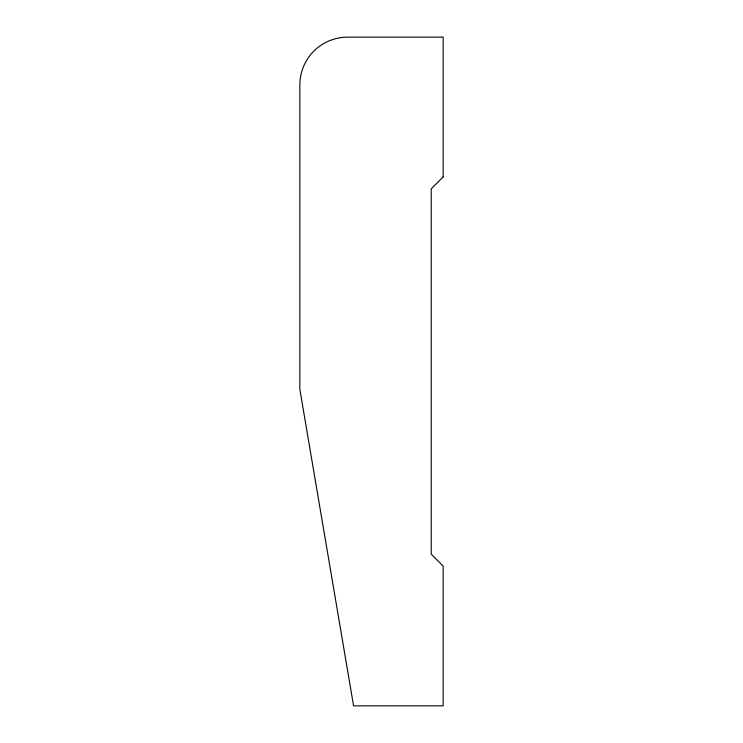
<?xml version="1.0" encoding="UTF-8"?>
<svg xmlns="http://www.w3.org/2000/svg" width="743" height="743" viewBox="0 0 743 743"><rect width="100%" height="100%" fill="white"/><g stroke="black" fill="none" stroke-linecap="round" stroke-linejoin="round"><path stroke-width="1.11" d="M443.144 176.927L431.209 188.871L431.209 554.129L443.144 566.073L443.144 705.85L353.584 705.85L299.856 389.416L299.856 84.916A47.766 47.766 0 0 1 347.622 37.15L443.144 37.15L443.144 176.927"/></g></svg>
